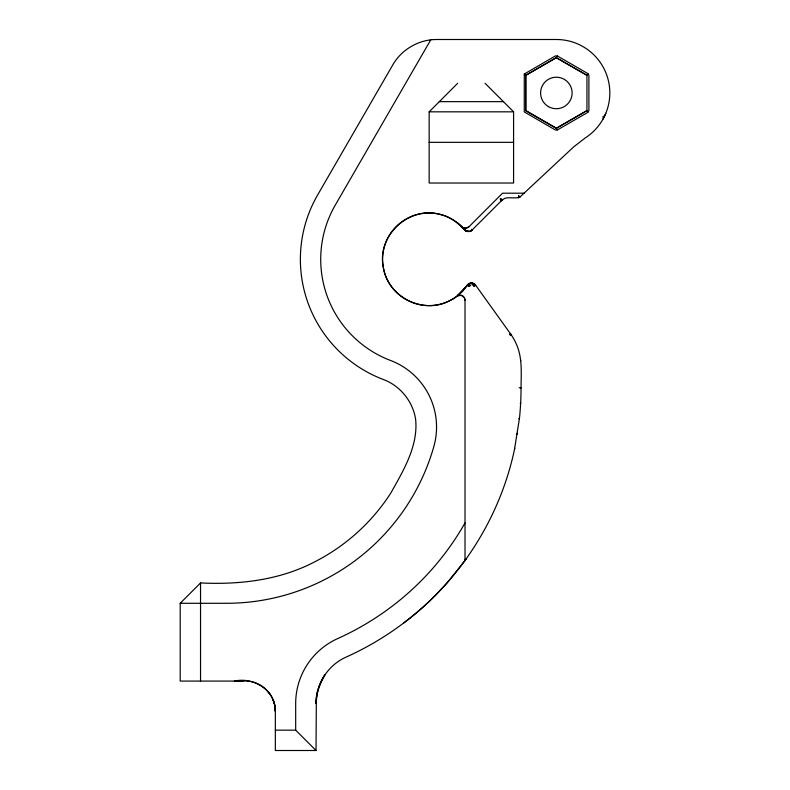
<?xml version="1.0" encoding="UTF-8"?>
<svg xmlns="http://www.w3.org/2000/svg" width="790" height="790" viewBox="0 0 790 790"><rect width="100%" height="100%" fill="white"/><g stroke="black" fill="none" stroke-linecap="round" stroke-linejoin="round"><path stroke-width="1.19" d="M519.198 387.643L520.136 388.018M520.808 388.018L521.054 387.643C521.262 366.975 522.99 351.432 510.468 333.765L475.59 285.131C474.237 283.195 471.502 282.465 469.369 283.452C463.059 289.13 458.447 297.109 450.083 300.476C423.796 315.141 387.396 297 383.298 267.178C376.544 235.45 409.743 205.064 440.751 214.574C451.001 216.885 458.96 223.896 466.14 231.036C468.045 231.993 470.514 231.628 472.025 230.097L501.956 200.196L500.791 198.665L500.179 199.238L501.443 200.68L503.961 198.833C506.459 196.542 515.702 199.011 519.879 197.105L573.589 146.98L585.133 138.023A53.463 53.463 0 0 0 556.348 39.5L436.821 39.5C418.986 39.362 401.577 49.415 392.778 64.918L317.61 195.021A128.533 128.533 0 0 0 383.367 379.506C400.303 385.816 413.091 401.685 415.649 419.579C418.266 446.153 403.275 470.84 390.754 493.138C372.1 522.141 345.684 546.038 314.963 561.7C279.907 580.166 239.627 584.847 200.542 582.941L180.199 603.284L180.199 681.079L234.433 681.079C253.738 676.694 275.967 690.529 275.335 711.415L275.335 750.5L316.02 750.5L316.356 697.698L319.012 686.352L324.818 674.937L322.409 678.847M469.112 286.385L468.371 284.044L468.213 285.782L469.112 286.385L470.88 285.131L469.122 284.834L468.213 285.782M472.213 284.074L472.262 283.343L474.879 285.743L475.422 285.309L472.213 284.074L474.119 286.316L474.879 285.743M518.536 196.68L518.665 195.624C518.082 197.421 520.64 197.944 519.316 196.345L518.536 196.68L519.04 197.322L519.751 196.878L518.882 196.611M514.507 449.382L519.474 418.117A209.37 148.036 -90 0 0 521.044 387.643M514.744 448.276C501.275 513.105 465.063 572.819 413.95 614.896A300.101 300.101 0 0 1 346.02 657.142C328.087 665.032 315.862 683.933 316.02 703.525L317.353 691.951L321.737 680.101M471.887 229.88L470.83 230.868L471.788 230.315L471.433 229.357L472.025 230.097L469.734 231.411L466.14 231.036L457.252 222.731L464.51 229.752L465.685 228.231L468.984 226.75L502.539 193.195L524.066 193.195M519.04 197.322L518.388 197.697L519.751 196.878M602.958 119.172L605.812 113.276M501.443 200.68L501.838 199.969L501.304 200.453L501.413 199.406L500.85 199.939L500.791 198.665M430.748 39.865L335.227 205.203A108.181 108.181 0 0 0 390.576 360.487A71.209 71.209 0 0 1 433.848 446.508A215.64 215.64 0 0 1 226.394 603.284L180.199 603.284M524.274 74.043L524.274 111.894L555.331 129.965L557.365 129.965L587.888 112.348L588.906 110.59L588.906 75.346L587.888 73.588L557.365 55.971L555.331 55.971L524.274 74.043L525.834 75.346L556.348 57.729L586.871 75.346L587.888 73.588M587.888 112.348L586.871 110.59L556.348 128.207L557.365 129.965M473.23 285.486L473.714 284.637L474.119 286.316M469.122 231.539L465.577 230.71L464.49 228.162L465.419 229.13L466.041 228.201L465.419 229.13L461.775 226.73A46.284 46.284 0 0 0 397.805 225.041A46.284 46.284 0 0 0 393.282 288.873A46.284 46.284 0 0 0 456.857 296.201A5.086 5.086 0 0 1 465.014 300.259L465.014 560.515L447.249 582.704L436.445 594.268A294.956 294.956 0 0 1 403.453 623.182M557.365 55.971L556.279 57.591L525.676 75.346L525.676 110.59L556.279 128.336L586.94 110.719L586.94 75.218L556.348 57.729M458.121 295.509L458.753 294.571L457.351 295.875L461.271 295.351A5.096 5.076 90 0 1 465.024 300.259M465.014 560.515L465.883 559.251L465.014 560.071M467.246 285.239L462.989 290.631L457.499 295.707L468.855 283.719L472.193 283.057L475.59 285.131A5.086 5.086 0 0 0 467.246 285.239L468.065 284.321M464.51 229.752L466.288 230.799L464.51 229.752L463.434 227.826M465.014 560.416L465.883 559.251M510.468 333.765L509.757 334.377L510.498 335.424L511.219 334.832L510.468 333.765L511.041 335.009L510.291 333.943L510.498 335.424M485.07 83.296L513.589 111.825L513.589 183.023L429.158 183.023L429.158 111.825L457.677 83.296M463.167 290.434L459.602 293.949L462.989 290.631M467.058 231.371L467.562 230.907L468.045 231.559M472.025 230.097L470.03 231.322M602.721 117.068L604.676 115.617M466.762 231.302L467.562 230.907M243.764 680.921L234.433 681.079L243.764 680.921A30.514 30.514 0 0 1 275.335 711.415L274.495 704.325L272.915 699.506M439.329 101.643L503.418 101.643M525.676 110.59L556.348 128.207M429.158 111.825L513.589 111.825M429.158 142.338L513.589 142.338M275.335 730.158L295.677 730.158L316.02 750.5M465.014 228.221L465.685 228.231M518.467 197.431L519.168 197.52M472.598 283.156L472.953 283.225M463.108 227.688L463.167 228.201L461.775 226.73A5.086 5.086 0 0 0 468.984 226.75M462.239 227.145L463.167 228.201M267.375 690.865L270.644 695.17M469.122 284.834L469.783 285.664M463.76 227.974L464.777 229.604M524.817 73.588L525.676 75.346M520.649 359.934L520.699 360.842M465.379 228.231L465.419 229.13M525.834 75.346L525.834 110.59M295.677 730.158L295.677 703.525A71.209 71.209 0 0 1 337.676 638.587A279.759 279.759 0 0 0 401.004 599.205A274.308 274.308 0 0 0 465.014 522.95M200.542 582.941L200.542 681.079M520.64 402.9L520.383 403.453L520.64 402.9M519.455 418.117L519.149 418.838L519.455 418.117M517.48 433.256L517.114 434.144L517.48 433.256M548.467 106.62A15.77 15.77 0 0 0 572.118 92.963A15.77 15.77 0 0 0 548.467 79.316A15.77 15.77 0 0 0 548.467 106.62"/></g></svg>
